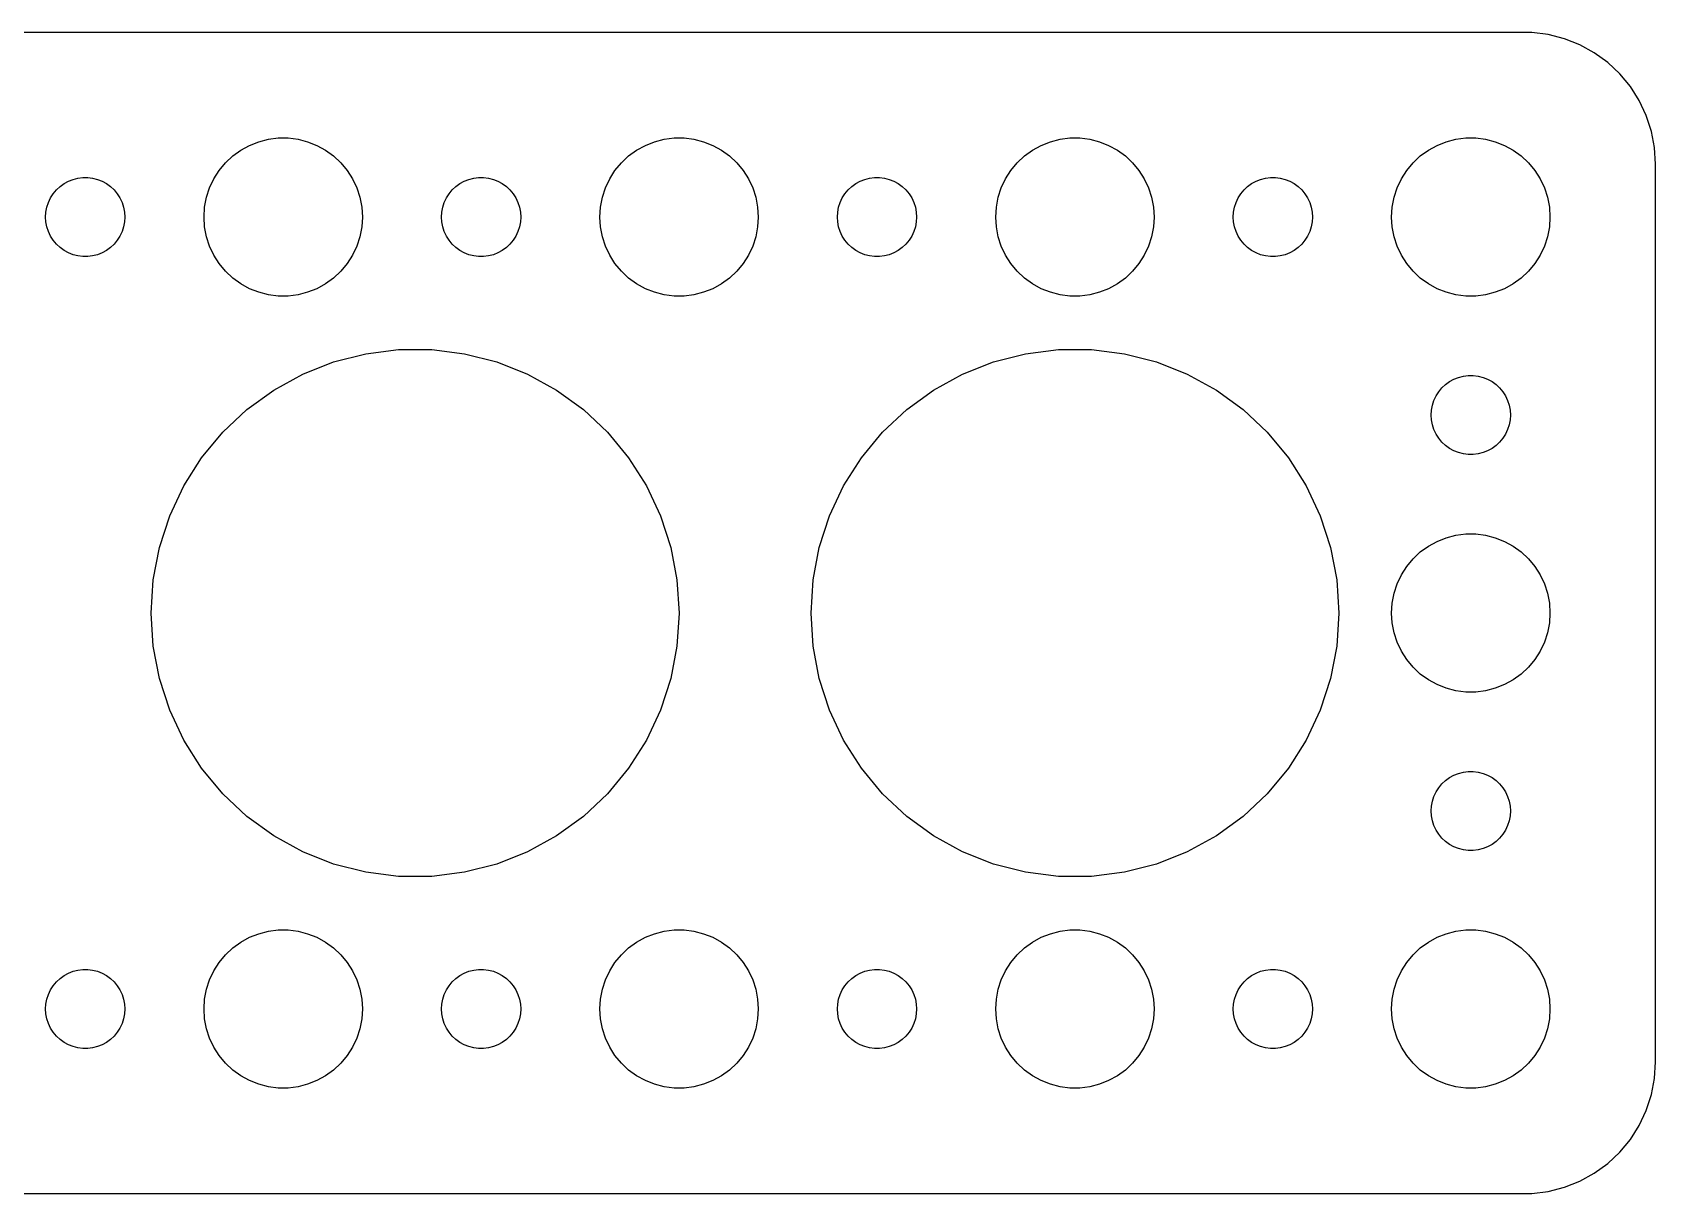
# Model space of a CAD drawing. Header units: metres. Extents: x -60 to 60, y 32 to 76.
# Drawn here: x -2 to 59.5, y 32 to 76 of the extents above; entities that cross this region are included whole.
import ezdxf

# ---------------------------------------------------------------- set-up
doc = ezdxf.new("R2010")
doc.units = ezdxf.units.M

msp = doc.modelspace()

# ---------------------------------------------------------------- linework, layer by layer
for p, q in [((54.8139, 75.9901), (-54.8139, 75.9901)), ((55.4369, 75.9114), (54.8139, 75.9901)), ((56.0451, 75.7553), (55.4369, 75.9114)), ((56.6289, 75.5241), (56.0451, 75.7553)), ((57.1791, 75.2216), (56.6289, 75.5241)), ((57.6871, 74.8526), (57.1791, 75.2216)), ((58.1448, 74.4227), (57.6871, 74.8526)), ((58.5451, 73.9389), (58.1448, 74.4227)), ((58.8815, 73.4088), (58.5451, 73.9389)), ((59.1489, 72.8406), (58.8815, 73.4088)), ((59.3429, 72.2434), (59.1489, 72.8406)), ((6.93785, 71.9469), (7.31161, 71.9941)), ((7.31161, 71.9941), (7.68837, 71.9941)), ((7.68837, 71.9941), (8.06213, 71.9469)), ((21.9379, 71.9469), (22.3116, 71.9941)), ((22.3116, 71.9941), (22.6884, 71.9941)), ((22.6884, 71.9941), (23.0621, 71.9469)), ((36.9379, 71.9469), (37.3116, 71.9941)), ((37.3116, 71.9941), (37.6884, 71.9941)), ((37.6884, 71.9941), (38.0621, 71.9469)), ((51.9379, 71.9469), (52.3116, 71.9941)), ((52.3116, 71.9941), (52.6884, 71.9941)), ((52.6884, 71.9941), (53.0621, 71.9469)), ((59.4606, 71.6267), (59.3429, 72.2434)), ((5.58772, 71.3115), (5.89252, 71.533)), ((5.89252, 71.533), (6.22266, 71.7145)), ((6.22266, 71.7145), (6.57294, 71.8532)), ((6.57294, 71.8532), (6.93785, 71.9469)), ((8.06213, 71.9469), (8.42705, 71.8532)), ((8.42705, 71.8532), (8.77733, 71.7145)), ((8.77733, 71.7145), (9.10747, 71.533)), ((9.10747, 71.533), (9.41226, 71.3115)), ((20.5877, 71.3115), (20.8925, 71.533)), ((20.8925, 71.533), (21.2227, 71.7145)), ((21.2227, 71.7145), (21.5729, 71.8532)), ((21.5729, 71.8532), (21.9379, 71.9469)), ((23.0621, 71.9469), (23.427, 71.8532)), ((23.427, 71.8532), (23.7773, 71.7145)), ((23.7773, 71.7145), (24.1075, 71.533)), ((24.1075, 71.533), (24.4123, 71.3115)), ((35.5877, 71.3115), (35.8925, 71.533)), ((35.8925, 71.533), (36.2227, 71.7145)), ((36.2227, 71.7145), (36.5729, 71.8532)), ((36.5729, 71.8532), (36.9379, 71.9469)), ((38.0621, 71.9469), (38.427, 71.8532)), ((38.427, 71.8532), (38.7773, 71.7145)), ((38.7773, 71.7145), (39.1075, 71.533)), ((39.1075, 71.533), (39.4123, 71.3115)), ((50.5877, 71.3115), (50.8925, 71.533)), ((50.8925, 71.533), (51.2227, 71.7145)), ((51.2227, 71.7145), (51.5729, 71.8532)), ((51.5729, 71.8532), (51.9379, 71.9469)), ((53.0621, 71.9469), (53.427, 71.8532)), ((53.427, 71.8532), (53.7773, 71.7145)), ((53.7773, 71.7145), (54.1075, 71.533)), ((54.1075, 71.533), (54.4123, 71.3115)), ((59.5, 71), (59.4606, 71.6267)), ((4.87108, 70.4453), (5.07294, 70.7634)), ((5.07294, 70.7634), (5.31308, 71.0536)), ((5.31308, 71.0536), (5.58772, 71.3115)), ((9.41226, 71.3115), (9.6869, 71.0536)), ((9.6869, 71.0536), (9.92705, 70.7634)), ((9.92705, 70.7634), (10.1289, 70.4453)), ((19.8711, 70.4453), (20.0729, 70.7634)), ((20.0729, 70.7634), (20.3131, 71.0536)), ((20.3131, 71.0536), (20.5877, 71.3115)), ((24.4123, 71.3115), (24.6869, 71.0536)), ((24.6869, 71.0536), (24.927, 70.7634)), ((24.927, 70.7634), (25.1289, 70.4453)), ((34.8711, 70.4453), (35.0729, 70.7634)), ((35.0729, 70.7634), (35.3131, 71.0536)), ((35.3131, 71.0536), (35.5877, 71.3115)), ((39.4123, 71.3115), (39.6869, 71.0536)), ((39.6869, 71.0536), (39.927, 70.7634)), ((39.927, 70.7634), (40.1289, 70.4453)), ((49.8711, 70.4453), (50.0729, 70.7634)), ((50.0729, 70.7634), (50.3131, 71.0536)), ((50.3131, 71.0536), (50.5877, 71.3115)), ((54.4123, 71.3115), (54.6869, 71.0536)), ((54.6869, 71.0536), (54.927, 70.7634)), ((54.927, 70.7634), (55.1289, 70.4453)), ((59.5, 37), (59.5, 71)), ((-1.09344, 70.0268), (-0.95613, 70.1558)), ((-0.95613, 70.1558), (-0.80373, 70.2665)), ((-0.80373, 70.2665), (-0.63866, 70.3572)), ((-0.63866, 70.3572), (-0.46352, 70.4266)), ((-0.46352, 70.4266), (-0.28107, 70.4734)), ((-0.28107, 70.4734), (-0.09418, 70.497)), ((-0.09418, 70.497), (0.09418, 70.497)), ((0.09418, 70.497), (0.28107, 70.4734)), ((0.28107, 70.4734), (0.46352, 70.4266)), ((0.46352, 70.4266), (0.63866, 70.3572)), ((0.63866, 70.3572), (0.80373, 70.2665)), ((0.80373, 70.2665), (0.95613, 70.1558)), ((0.95613, 70.1558), (1.09344, 70.0268)), ((4.71066, 70.1044), (4.87108, 70.4453)), ((10.1289, 70.4453), (10.2893, 70.1044)), ((13.9065, 70.0268), (14.0439, 70.1558)), ((14.0439, 70.1558), (14.1963, 70.2665)), ((14.1963, 70.2665), (14.3613, 70.3572)), ((14.3613, 70.3572), (14.5365, 70.4266)), ((14.5365, 70.4266), (14.7189, 70.4734)), ((14.7189, 70.4734), (14.9058, 70.497)), ((14.9058, 70.497), (15.0942, 70.497)), ((15.0942, 70.497), (15.2811, 70.4734)), ((15.2811, 70.4734), (15.4635, 70.4266)), ((15.4635, 70.4266), (15.6387, 70.3572)), ((15.6387, 70.3572), (15.8037, 70.2665)), ((15.8037, 70.2665), (15.9561, 70.1558)), ((15.9561, 70.1558), (16.0934, 70.0268)), ((19.7107, 70.1044), (19.8711, 70.4453)), ((25.1289, 70.4453), (25.2893, 70.1044)), ((28.9065, 70.0268), (29.0439, 70.1558)), ((29.0439, 70.1558), (29.1963, 70.2665)), ((29.1963, 70.2665), (29.3613, 70.3572)), ((29.3613, 70.3572), (29.5365, 70.4266)), ((29.5365, 70.4266), (29.7189, 70.4734)), ((29.7189, 70.4734), (29.9058, 70.497)), ((29.9058, 70.497), (30.0942, 70.497)), ((30.0942, 70.497), (30.2811, 70.4734)), ((30.2811, 70.4734), (30.4635, 70.4266)), ((30.4635, 70.4266), (30.6387, 70.3572)), ((30.6387, 70.3572), (30.8037, 70.2665)), ((30.8037, 70.2665), (30.9561, 70.1558)), ((30.9561, 70.1558), (31.0934, 70.0268)), ((34.7107, 70.1044), (34.8711, 70.4453)), ((40.1289, 70.4453), (40.2893, 70.1044)), ((43.9065, 70.0268), (44.0439, 70.1558)), ((44.0439, 70.1558), (44.1963, 70.2665)), ((44.1963, 70.2665), (44.3613, 70.3572)), ((44.3613, 70.3572), (44.5365, 70.4266)), ((44.5365, 70.4266), (44.7189, 70.4734)), ((44.7189, 70.4734), (44.9058, 70.497)), ((44.9058, 70.497), (45.0942, 70.497)), ((45.0942, 70.497), (45.2811, 70.4734)), ((45.2811, 70.4734), (45.4635, 70.4266)), ((45.4635, 70.4266), (45.6387, 70.3572)), ((45.6387, 70.3572), (45.8037, 70.2665)), ((45.8037, 70.2665), (45.9561, 70.1558)), ((45.9561, 70.1558), (46.0934, 70.0268)), ((49.7107, 70.1044), (49.8711, 70.4453)), ((55.1289, 70.4453), (55.2893, 70.1044)), ((-1.45287, 69.373), (-1.39465, 69.5522)), ((-1.39465, 69.5522), (-1.31445, 69.7226)), ((-1.31445, 69.7226), (-1.21352, 69.8817)), ((-1.21352, 69.8817), (-1.09344, 70.0268)), ((1.09344, 70.0268), (1.21352, 69.8817)), ((1.21352, 69.8817), (1.31445, 69.7226)), ((1.31445, 69.7226), (1.39465, 69.5522)), ((1.39465, 69.5522), (1.45287, 69.373)), ((4.52365, 69.376), (4.59424, 69.7461)), ((4.59424, 69.7461), (4.71066, 70.1044)), ((10.2893, 70.1044), (10.4057, 69.7461)), ((10.4057, 69.7461), (10.4763, 69.376)), ((13.5471, 69.373), (13.6053, 69.5522)), ((13.6053, 69.5522), (13.6855, 69.7226)), ((13.6855, 69.7226), (13.7865, 69.8817)), ((13.7865, 69.8817), (13.9065, 70.0268)), ((16.0934, 70.0268), (16.2135, 69.8817)), ((16.2135, 69.8817), (16.3145, 69.7226)), ((16.3145, 69.7226), (16.3947, 69.5522)), ((16.3947, 69.5522), (16.4529, 69.373)), ((19.5237, 69.376), (19.5942, 69.7461)), ((19.5942, 69.7461), (19.7107, 70.1044)), ((25.2893, 70.1044), (25.4057, 69.7461)), ((25.4057, 69.7461), (25.4763, 69.376)), ((28.5471, 69.373), (28.6053, 69.5522)), ((28.6053, 69.5522), (28.6855, 69.7226)), ((28.6855, 69.7226), (28.7865, 69.8817)), ((28.7865, 69.8817), (28.9065, 70.0268)), ((31.0934, 70.0268), (31.2135, 69.8817)), ((31.2135, 69.8817), (31.3145, 69.7226)), ((31.3145, 69.7226), (31.3947, 69.5522)), ((31.3947, 69.5522), (31.4529, 69.373)), ((34.5237, 69.376), (34.5942, 69.7461)), ((34.5942, 69.7461), (34.7107, 70.1044)), ((40.2893, 70.1044), (40.4057, 69.7461)), ((40.4057, 69.7461), (40.4763, 69.376)), ((43.5471, 69.373), (43.6053, 69.5522)), ((43.6053, 69.5522), (43.6855, 69.7226)), ((43.6855, 69.7226), (43.7865, 69.8817)), ((43.7865, 69.8817), (43.9065, 70.0268)), ((46.0934, 70.0268), (46.2135, 69.8817)), ((46.2135, 69.8817), (46.3145, 69.7226)), ((46.3145, 69.7226), (46.3947, 69.5522)), ((46.3947, 69.5522), (46.4529, 69.373)), ((49.5237, 69.376), (49.5942, 69.7461)), ((49.5942, 69.7461), (49.7107, 70.1044)), ((55.2893, 70.1044), (55.4057, 69.7461)), ((55.4057, 69.7461), (55.4763, 69.376)), ((-1.5, 69), (-1.48816, 69.188)), ((-1.48816, 68.812), (-1.5, 69)), ((-1.48816, 69.188), (-1.45287, 69.373)), ((1.45287, 69.373), (1.48816, 69.188)), ((1.48816, 69.188), (1.5, 69)), ((1.5, 69), (1.48816, 68.812)), ((4.5, 69), (4.52365, 69.376)), ((4.52365, 68.624), (4.5, 69)), ((10.4763, 69.376), (10.5, 69)), ((10.5, 69), (10.4763, 68.624)), ((13.5, 69), (13.5118, 69.188)), ((13.5118, 68.812), (13.5, 69)), ((13.5118, 69.188), (13.5471, 69.373)), ((16.4529, 69.373), (16.4882, 69.188)), ((16.4882, 69.188), (16.5, 69)), ((16.5, 69), (16.4882, 68.812)), ((19.5, 69), (19.5237, 69.376)), ((19.5237, 68.624), (19.5, 69)), ((25.4763, 69.376), (25.5, 69)), ((25.5, 69), (25.4763, 68.624)), ((28.5, 69), (28.5118, 69.188)), ((28.5118, 68.812), (28.5, 69)), ((28.5118, 69.188), (28.5471, 69.373)), ((31.4529, 69.373), (31.4882, 69.188)), ((31.4882, 69.188), (31.5, 69)), ((31.5, 69), (31.4882, 68.812)), ((34.5, 69), (34.5237, 69.376)), ((34.5237, 68.624), (34.5, 69)), ((40.4763, 69.376), (40.5, 69)), ((40.5, 69), (40.4763, 68.624)), ((43.5, 69), (43.5118, 69.188)), ((43.5118, 68.812), (43.5, 69)), ((43.5118, 69.188), (43.5471, 69.373)), ((46.4529, 69.373), (46.4882, 69.188)), ((46.4882, 69.188), (46.5, 69)), ((46.5, 69), (46.4882, 68.812)), ((49.5, 69), (49.5237, 69.376)), ((49.5237, 68.624), (49.5, 69)), ((55.4763, 69.376), (55.5, 69)), ((55.5, 69), (55.4763, 68.624)), ((-1.45287, 68.627), (-1.48816, 68.812)), ((-1.39465, 68.4478), (-1.45287, 68.627)), ((-1.31445, 68.2774), (-1.39465, 68.4478)), ((-1.21352, 68.1183), (-1.31445, 68.2774)), ((1.31445, 68.2774), (1.21352, 68.1183)), ((1.39465, 68.4478), (1.31445, 68.2774)), ((1.45287, 68.627), (1.39465, 68.4478)), ((1.48816, 68.812), (1.45287, 68.627)), ((4.59424, 68.2539), (4.52365, 68.624)), ((10.4763, 68.624), (10.4057, 68.2539)), ((13.5471, 68.627), (13.5118, 68.812)), ((13.6053, 68.4478), (13.5471, 68.627)), ((13.6855, 68.2774), (13.6053, 68.4478)), ((13.7865, 68.1183), (13.6855, 68.2774)), ((16.3145, 68.2774), (16.2135, 68.1183)), ((16.3947, 68.4478), (16.3145, 68.2774)), ((16.4529, 68.627), (16.3947, 68.4478)), ((16.4882, 68.812), (16.4529, 68.627)), ((19.5942, 68.2539), (19.5237, 68.624)), ((25.4763, 68.624), (25.4057, 68.2539)), ((28.5471, 68.627), (28.5118, 68.812)), ((28.6053, 68.4478), (28.5471, 68.627)), ((28.6855, 68.2774), (28.6053, 68.4478)), ((28.7865, 68.1183), (28.6855, 68.2774)), ((31.3145, 68.2774), (31.2135, 68.1183)), ((31.3947, 68.4478), (31.3145, 68.2774)), ((31.4529, 68.627), (31.3947, 68.4478)), ((31.4882, 68.812), (31.4529, 68.627)), ((34.5942, 68.2539), (34.5237, 68.624)), ((40.4763, 68.624), (40.4057, 68.2539)), ((43.5471, 68.627), (43.5118, 68.812)), ((43.6053, 68.4478), (43.5471, 68.627)), ((43.6855, 68.2774), (43.6053, 68.4478)), ((43.7865, 68.1183), (43.6855, 68.2774)), ((46.3145, 68.2774), (46.2135, 68.1183)), ((46.3947, 68.4478), (46.3145, 68.2774)), ((46.4529, 68.627), (46.3947, 68.4478)), ((46.4882, 68.812), (46.4529, 68.627)), ((49.5942, 68.2539), (49.5237, 68.624)), ((55.4763, 68.624), (55.4057, 68.2539)), ((-1.09344, 67.9732), (-1.21352, 68.1183)), ((-0.95613, 67.8442), (-1.09344, 67.9732)), ((-0.80373, 67.7335), (-0.95613, 67.8442)), ((-0.63866, 67.6427), (-0.80373, 67.7335)), ((0.80373, 67.7335), (0.63866, 67.6427)), ((0.95613, 67.8442), (0.80373, 67.7335)), ((1.09344, 67.9732), (0.95613, 67.8442)), ((1.21352, 68.1183), (1.09344, 67.9732)), ((4.71066, 67.8956), (4.59424, 68.2539)), ((4.87108, 67.5547), (4.71066, 67.8956)), ((10.2893, 67.8956), (10.1289, 67.5547)), ((10.4057, 68.2539), (10.2893, 67.8956)), ((13.9065, 67.9732), (13.7865, 68.1183)), ((14.0439, 67.8442), (13.9065, 67.9732)), ((14.1963, 67.7335), (14.0439, 67.8442)), ((14.3613, 67.6427), (14.1963, 67.7335)), ((15.8037, 67.7335), (15.6387, 67.6427)), ((15.9561, 67.8442), (15.8037, 67.7335)), ((16.0934, 67.9732), (15.9561, 67.8442)), ((16.2135, 68.1183), (16.0934, 67.9732)), ((19.7107, 67.8956), (19.5942, 68.2539)), ((19.8711, 67.5547), (19.7107, 67.8956)), ((25.2893, 67.8956), (25.1289, 67.5547)), ((25.4057, 68.2539), (25.2893, 67.8956)), ((28.9065, 67.9732), (28.7865, 68.1183)), ((29.0439, 67.8442), (28.9065, 67.9732)), ((29.1963, 67.7335), (29.0439, 67.8442)), ((29.3613, 67.6427), (29.1963, 67.7335)), ((30.8037, 67.7335), (30.6387, 67.6427)), ((30.9561, 67.8442), (30.8037, 67.7335)), ((31.0934, 67.9732), (30.9561, 67.8442)), ((31.2135, 68.1183), (31.0934, 67.9732)), ((34.7107, 67.8956), (34.5942, 68.2539)), ((34.8711, 67.5547), (34.7107, 67.8956)), ((40.2893, 67.8956), (40.1289, 67.5547)), ((40.4057, 68.2539), (40.2893, 67.8956)), ((43.9065, 67.9732), (43.7865, 68.1183)), ((44.0439, 67.8442), (43.9065, 67.9732)), ((44.1963, 67.7335), (44.0439, 67.8442)), ((44.3613, 67.6427), (44.1963, 67.7335)), ((45.8037, 67.7335), (45.6387, 67.6427)), ((45.9561, 67.8442), (45.8037, 67.7335)), ((46.0934, 67.9732), (45.9561, 67.8442)), ((46.2135, 68.1183), (46.0934, 67.9732)), ((49.7107, 67.8956), (49.5942, 68.2539)), ((49.8711, 67.5547), (49.7107, 67.8956)), ((55.2893, 67.8956), (55.1289, 67.5547)), ((55.4057, 68.2539), (55.2893, 67.8956)), ((-0.46352, 67.5734), (-0.63866, 67.6427)), ((-0.28107, 67.5266), (-0.46352, 67.5734)), ((-0.09418, 67.5029), (-0.28107, 67.5266)), ((0.09418, 67.5029), (-0.09418, 67.5029)), ((0.28107, 67.5266), (0.09418, 67.5029)), ((0.46352, 67.5734), (0.28107, 67.5266)), ((0.63866, 67.6427), (0.46352, 67.5734)), ((5.07294, 67.2366), (4.87108, 67.5547)), ((5.31308, 66.9464), (5.07294, 67.2366)), ((9.92705, 67.2366), (9.6869, 66.9464)), ((10.1289, 67.5547), (9.92705, 67.2366)), ((14.5365, 67.5734), (14.3613, 67.6427)), ((14.7189, 67.5266), (14.5365, 67.5734)), ((14.9058, 67.5029), (14.7189, 67.5266)), ((15.0942, 67.5029), (14.9058, 67.5029)), ((15.2811, 67.5266), (15.0942, 67.5029)), ((15.4635, 67.5734), (15.2811, 67.5266)), ((15.6387, 67.6427), (15.4635, 67.5734)), ((20.0729, 67.2366), (19.8711, 67.5547)), ((20.3131, 66.9464), (20.0729, 67.2366)), ((24.927, 67.2366), (24.6869, 66.9464)), ((25.1289, 67.5547), (24.927, 67.2366)), ((29.5365, 67.5734), (29.3613, 67.6427)), ((29.7189, 67.5266), (29.5365, 67.5734)), ((29.9058, 67.5029), (29.7189, 67.5266)), ((30.0942, 67.5029), (29.9058, 67.5029)), ((30.2811, 67.5266), (30.0942, 67.5029)), ((30.4635, 67.5734), (30.2811, 67.5266)), ((30.6387, 67.6427), (30.4635, 67.5734)), ((35.0729, 67.2366), (34.8711, 67.5547)), ((35.3131, 66.9464), (35.0729, 67.2366)), ((39.927, 67.2366), (39.6869, 66.9464)), ((40.1289, 67.5547), (39.927, 67.2366)), ((44.5365, 67.5734), (44.3613, 67.6427)), ((44.7189, 67.5266), (44.5365, 67.5734)), ((44.9058, 67.5029), (44.7189, 67.5266)), ((45.0942, 67.5029), (44.9058, 67.5029)), ((45.2811, 67.5266), (45.0942, 67.5029)), ((45.4635, 67.5734), (45.2811, 67.5266)), ((45.6387, 67.6427), (45.4635, 67.5734)), ((50.0729, 67.2366), (49.8711, 67.5547)), ((50.3131, 66.9464), (50.0729, 67.2366)), ((54.927, 67.2366), (54.6869, 66.9464)), ((55.1289, 67.5547), (54.927, 67.2366)), ((5.58772, 66.6884), (5.31308, 66.9464)), ((5.89252, 66.467), (5.58772, 66.6884)), ((6.22266, 66.2855), (5.89252, 66.467)), ((9.10747, 66.467), (8.77733, 66.2855)), ((9.41226, 66.6884), (9.10747, 66.467)), ((9.6869, 66.9464), (9.41226, 66.6884)), ((20.5877, 66.6884), (20.3131, 66.9464)), ((20.8925, 66.467), (20.5877, 66.6884)), ((21.2227, 66.2855), (20.8925, 66.467)), ((24.1075, 66.467), (23.7773, 66.2855)), ((24.4123, 66.6884), (24.1075, 66.467)), ((24.6869, 66.9464), (24.4123, 66.6884)), ((35.5877, 66.6884), (35.3131, 66.9464)), ((35.8925, 66.467), (35.5877, 66.6884)), ((36.2227, 66.2855), (35.8925, 66.467)), ((39.1075, 66.467), (38.7773, 66.2855)), ((39.4123, 66.6884), (39.1075, 66.467)), ((39.6869, 66.9464), (39.4123, 66.6884)), ((50.5877, 66.6884), (50.3131, 66.9464)), ((50.8925, 66.467), (50.5877, 66.6884)), ((51.2227, 66.2855), (50.8925, 66.467)), ((54.1075, 66.467), (53.7773, 66.2855)), ((54.4123, 66.6884), (54.1075, 66.467)), ((54.6869, 66.9464), (54.4123, 66.6884)), ((6.57294, 66.1468), (6.22266, 66.2855)), ((6.93785, 66.0531), (6.57294, 66.1468)), ((7.31161, 66.0059), (6.93785, 66.0531)), ((7.68837, 66.0059), (7.31161, 66.0059)), ((8.06213, 66.0531), (7.68837, 66.0059)), ((8.42705, 66.1468), (8.06213, 66.0531)), ((8.77733, 66.2855), (8.42705, 66.1468)), ((21.5729, 66.1468), (21.2227, 66.2855)), ((21.9379, 66.0531), (21.5729, 66.1468)), ((22.3116, 66.0059), (21.9379, 66.0531)), ((22.6884, 66.0059), (22.3116, 66.0059)), ((23.0621, 66.0531), (22.6884, 66.0059)), ((23.427, 66.1468), (23.0621, 66.0531)), ((23.7773, 66.2855), (23.427, 66.1468)), ((36.5729, 66.1468), (36.2227, 66.2855)), ((36.9379, 66.0531), (36.5729, 66.1468)), ((37.3116, 66.0059), (36.9379, 66.0531)), ((37.6884, 66.0059), (37.3116, 66.0059)), ((38.0621, 66.0531), (37.6884, 66.0059)), ((38.427, 66.1468), (38.0621, 66.0531)), ((38.7773, 66.2855), (38.427, 66.1468)), ((51.5729, 66.1468), (51.2227, 66.2855)), ((51.9379, 66.0531), (51.5729, 66.1468)), ((52.3116, 66.0059), (51.9379, 66.0531)), ((52.6884, 66.0059), (52.3116, 66.0059)), ((53.0621, 66.0531), (52.6884, 66.0059)), ((53.427, 66.1468), (53.0621, 66.0531)), ((53.7773, 66.2855), (53.427, 66.1468)), ((10.6262, 63.8229), (11.8721, 63.9803)), ((11.8721, 63.9803), (13.1279, 63.9803)), ((13.1279, 63.9803), (14.3738, 63.8229)), ((35.6262, 63.8229), (36.8721, 63.9803)), ((36.8721, 63.9803), (38.1279, 63.9803)), ((38.1279, 63.9803), (39.3738, 63.8229)), ((8.2422, 63.0483), (9.40982, 63.5106)), ((9.40982, 63.5106), (10.6262, 63.8229)), ((14.3738, 63.8229), (15.5902, 63.5106)), ((15.5902, 63.5106), (16.7578, 63.0483)), ((33.2422, 63.0483), (34.4098, 63.5106)), ((34.4098, 63.5106), (35.6262, 63.8229)), ((39.3738, 63.8229), (40.5902, 63.5106)), ((40.5902, 63.5106), (41.7578, 63.0483)), ((7.14172, 62.4433), (8.2422, 63.0483)), ((16.7578, 63.0483), (17.8583, 62.4433)), ((32.1417, 62.4433), (33.2422, 63.0483)), ((41.7578, 63.0483), (42.8583, 62.4433)), ((51.5439, 62.6558), (51.6963, 62.7665)), ((51.6963, 62.7665), (51.8613, 62.8572)), ((51.8613, 62.8572), (52.0365, 62.9266)), ((52.0365, 62.9266), (52.2189, 62.9734)), ((52.2189, 62.9734), (52.4058, 62.997)), ((52.4058, 62.997), (52.5942, 62.997)), ((52.5942, 62.997), (52.7811, 62.9734)), ((52.7811, 62.9734), (52.9635, 62.9266)), ((52.9635, 62.9266), (53.1387, 62.8572)), ((53.1387, 62.8572), (53.3037, 62.7665)), ((53.3037, 62.7665), (53.4561, 62.6558)), ((6.12575, 61.7051), (7.14172, 62.4433)), ((17.8583, 62.4433), (18.8742, 61.7051)), ((31.1257, 61.7051), (32.1417, 62.4433)), ((42.8583, 62.4433), (43.8742, 61.7051)), ((51.1053, 62.0522), (51.1855, 62.2226)), ((51.1855, 62.2226), (51.2865, 62.3817)), ((51.2865, 62.3817), (51.4065, 62.5268)), ((51.4065, 62.5268), (51.5439, 62.6558)), ((53.4561, 62.6558), (53.5934, 62.5268)), ((53.5934, 62.5268), (53.7135, 62.3817)), ((53.7135, 62.3817), (53.8145, 62.2226)), ((53.8145, 62.2226), (53.8947, 62.0522)), ((5.21031, 60.8455), (6.12575, 61.7051)), ((18.8742, 61.7051), (19.7897, 60.8455)), ((30.2103, 60.8455), (31.1257, 61.7051)), ((43.8742, 61.7051), (44.7897, 60.8455)), ((51, 61.5), (51.0118, 61.688)), ((51.0118, 61.312), (51, 61.5)), ((51.0118, 61.688), (51.0471, 61.873)), ((51.0471, 61.873), (51.1053, 62.0522)), ((53.8947, 62.0522), (53.9529, 61.873)), ((53.9529, 61.873), (53.9882, 61.688)), ((53.9882, 61.688), (54, 61.5)), ((54, 61.5), (53.9882, 61.312)), ((51.0471, 61.127), (51.0118, 61.312)), ((51.1053, 60.9478), (51.0471, 61.127)), ((51.1855, 60.7774), (51.1053, 60.9478)), ((53.8947, 60.9478), (53.8145, 60.7774)), ((53.9529, 61.127), (53.8947, 60.9478)), ((53.9882, 61.312), (53.9529, 61.127)), ((4.40982, 59.8778), (5.21031, 60.8455)), ((19.7897, 60.8455), (20.5902, 59.8778)), ((29.4098, 59.8778), (30.2103, 60.8455)), ((44.7897, 60.8455), (45.5902, 59.8778)), ((51.2865, 60.6183), (51.1855, 60.7774)), ((51.4065, 60.4732), (51.2865, 60.6183)), ((51.5439, 60.3442), (51.4065, 60.4732)), ((51.6963, 60.2335), (51.5439, 60.3442)), ((53.4561, 60.3442), (53.3037, 60.2335)), ((53.5934, 60.4732), (53.4561, 60.3442)), ((53.7135, 60.6183), (53.5934, 60.4732)), ((53.8145, 60.7774), (53.7135, 60.6183)), ((3.73692, 58.8175), (4.40982, 59.8778)), ((20.5902, 59.8778), (21.2631, 58.8175)), ((28.7369, 58.8175), (29.4098, 59.8778)), ((45.5902, 59.8778), (46.2631, 58.8175)), ((51.8613, 60.1427), (51.6963, 60.2335)), ((52.0365, 60.0734), (51.8613, 60.1427)), ((52.2189, 60.0266), (52.0365, 60.0734)), ((52.4058, 60.0029), (52.2189, 60.0266)), ((52.5942, 60.0029), (52.4058, 60.0029)), ((52.7811, 60.0266), (52.5942, 60.0029)), ((52.9635, 60.0734), (52.7811, 60.0266)), ((53.1387, 60.1427), (52.9635, 60.0734)), ((53.3037, 60.2335), (53.1387, 60.1427)), ((3.20222, 57.6812), (3.73692, 58.8175)), ((21.2631, 58.8175), (21.7978, 57.6812)), ((28.2022, 57.6812), (28.7369, 58.8175)), ((46.2631, 58.8175), (46.7978, 57.6812)), ((2.81416, 56.4869), (3.20222, 57.6812)), ((21.7978, 57.6812), (22.1858, 56.4869)), ((27.8142, 56.4869), (28.2022, 57.6812)), ((46.7978, 57.6812), (47.1858, 56.4869)), ((50.8925, 56.533), (51.2227, 56.7145)), ((51.2227, 56.7145), (51.5729, 56.8532)), ((51.5729, 56.8532), (51.9379, 56.9469)), ((51.9379, 56.9469), (52.3116, 56.9941)), ((52.3116, 56.9941), (52.6884, 56.9941)), ((52.6884, 56.9941), (53.0621, 56.9469)), ((53.0621, 56.9469), (53.427, 56.8532)), ((53.427, 56.8532), (53.7773, 56.7145)), ((53.7773, 56.7145), (54.1075, 56.533)), ((2.57884, 55.2533), (2.81416, 56.4869)), ((22.1858, 56.4869), (22.4211, 55.2533)), ((27.5788, 55.2533), (27.8142, 56.4869)), ((47.1858, 56.4869), (47.4211, 55.2533)), ((50.0729, 55.7634), (50.3131, 56.0536)), ((50.3131, 56.0536), (50.5877, 56.3115)), ((50.5877, 56.3115), (50.8925, 56.533)), ((54.1075, 56.533), (54.4123, 56.3115)), ((54.4123, 56.3115), (54.6869, 56.0536)), ((54.6869, 56.0536), (54.927, 55.7634)), ((49.7107, 55.1044), (49.8711, 55.4453)), ((49.8711, 55.4453), (50.0729, 55.7634)), ((54.927, 55.7634), (55.1289, 55.4453)), ((55.1289, 55.4453), (55.2893, 55.1044)), ((2.5, 54), (2.57884, 55.2533)), ((22.4211, 55.2533), (22.5, 54)), ((27.5, 54), (27.5788, 55.2533)), ((47.4211, 55.2533), (47.5, 54)), ((49.5237, 54.376), (49.5942, 54.7461)), ((49.5942, 54.7461), (49.7107, 55.1044)), ((55.2893, 55.1044), (55.4057, 54.7461)), ((55.4057, 54.7461), (55.4763, 54.376)), ((49.5, 54), (49.5237, 54.376)), ((55.4763, 54.376), (55.5, 54)), ((2.57884, 52.7467), (2.5, 54)), ((22.5, 54), (22.4211, 52.7467)), ((27.5788, 52.7467), (27.5, 54)), ((47.5, 54), (47.4211, 52.7467)), ((49.5237, 53.624), (49.5, 54)), ((49.5942, 53.2539), (49.5237, 53.624)), ((55.4763, 53.624), (55.4057, 53.2539)), ((55.5, 54), (55.4763, 53.624)), ((49.7107, 52.8956), (49.5942, 53.2539)), ((49.8711, 52.5547), (49.7107, 52.8956)), ((55.2893, 52.8956), (55.1289, 52.5547)), ((55.4057, 53.2539), (55.2893, 52.8956)), ((2.81416, 51.5131), (2.57884, 52.7467)), ((22.4211, 52.7467), (22.1858, 51.5131)), ((27.8142, 51.5131), (27.5788, 52.7467)), ((47.4211, 52.7467), (47.1858, 51.5131)), ((50.0729, 52.2366), (49.8711, 52.5547)), ((55.1289, 52.5547), (54.927, 52.2366)), ((50.3131, 51.9464), (50.0729, 52.2366)), ((50.5877, 51.6885), (50.3131, 51.9464)), ((50.8925, 51.467), (50.5877, 51.6885)), ((54.4123, 51.6885), (54.1075, 51.467)), ((54.6869, 51.9464), (54.4123, 51.6885)), ((54.927, 52.2366), (54.6869, 51.9464)), ((3.20222, 50.3188), (2.81416, 51.5131)), ((22.1858, 51.5131), (21.7978, 50.3188)), ((28.2022, 50.3188), (27.8142, 51.5131)), ((47.1858, 51.5131), (46.7978, 50.3188)), ((51.2227, 51.2855), (50.8925, 51.467)), ((51.5729, 51.1468), (51.2227, 51.2855)), ((51.9379, 51.0531), (51.5729, 51.1468)), ((52.3116, 51.0059), (51.9379, 51.0531)), ((53.0621, 51.0531), (52.6884, 51.0059)), ((53.427, 51.1468), (53.0621, 51.0531)), ((53.7773, 51.2855), (53.427, 51.1468)), ((54.1075, 51.467), (53.7773, 51.2855)), ((52.6884, 51.0059), (52.3116, 51.0059)), ((3.73692, 49.1825), (3.20222, 50.3188)), ((21.7978, 50.3188), (21.2631, 49.1825)), ((28.7369, 49.1825), (28.2022, 50.3188)), ((46.7978, 50.3188), (46.2631, 49.1825)), ((4.40982, 48.1222), (3.73692, 49.1825)), ((21.2631, 49.1825), (20.5902, 48.1222)), ((29.4098, 48.1222), (28.7369, 49.1825)), ((46.2631, 49.1825), (45.5902, 48.1222)), ((5.21031, 47.1545), (4.40982, 48.1222)), ((20.5902, 48.1222), (19.7897, 47.1545)), ((30.2103, 47.1545), (29.4098, 48.1222)), ((45.5902, 48.1222), (44.7897, 47.1545)), ((52.0365, 47.9266), (52.2189, 47.9734)), ((52.2189, 47.9734), (52.4058, 47.9971)), ((52.4058, 47.9971), (52.5942, 47.9971)), ((52.5942, 47.9971), (52.7811, 47.9734)), ((52.7811, 47.9734), (52.9635, 47.9266)), ((51.1855, 47.2226), (51.2865, 47.3817)), ((51.2865, 47.3817), (51.4065, 47.5268)), ((51.4065, 47.5268), (51.5439, 47.6558)), ((51.5439, 47.6558), (51.6963, 47.7665)), ((51.6963, 47.7665), (51.8613, 47.8573)), ((51.8613, 47.8573), (52.0365, 47.9266)), ((52.9635, 47.9266), (53.1387, 47.8573)), ((53.1387, 47.8573), (53.3037, 47.7665)), ((53.3037, 47.7665), (53.4561, 47.6558)), ((53.4561, 47.6558), (53.5934, 47.5268)), ((53.5934, 47.5268), (53.7135, 47.3817)), ((53.7135, 47.3817), (53.8145, 47.2226)), ((6.12575, 46.2949), (5.21031, 47.1545)), ((19.7897, 47.1545), (18.8742, 46.2949)), ((31.1257, 46.2949), (30.2103, 47.1545)), ((44.7897, 47.1545), (43.8742, 46.2949)), ((51.0118, 46.688), (51.0471, 46.873)), ((51.0471, 46.873), (51.1053, 47.0522)), ((51.1053, 47.0522), (51.1855, 47.2226)), ((53.8145, 47.2226), (53.8947, 47.0522)), ((53.8947, 47.0522), (53.9529, 46.873)), ((53.9529, 46.873), (53.9882, 46.688)), ((7.14172, 45.5567), (6.12575, 46.2949)), ((18.8742, 46.2949), (17.8583, 45.5567)), ((32.1417, 45.5567), (31.1257, 46.2949)), ((43.8742, 46.2949), (42.8583, 45.5567)), ((51, 46.5), (51.0118, 46.688)), ((51.0118, 46.312), (51, 46.5)), ((51.0471, 46.127), (51.0118, 46.312)), ((51.1053, 45.9478), (51.0471, 46.127)), ((53.9529, 46.127), (53.8947, 45.9478)), ((53.9882, 46.312), (53.9529, 46.127)), ((53.9882, 46.688), (54, 46.5)), ((54, 46.5), (53.9882, 46.312)), ((8.2422, 44.9517), (7.14172, 45.5567)), ((17.8583, 45.5567), (16.7578, 44.9517)), ((33.2422, 44.9517), (32.1417, 45.5567)), ((42.8583, 45.5567), (41.7578, 44.9517)), ((51.1855, 45.7774), (51.1053, 45.9478)), ((51.2865, 45.6183), (51.1855, 45.7774)), ((51.4065, 45.4732), (51.2865, 45.6183)), ((53.7135, 45.6183), (53.5934, 45.4732)), ((53.8145, 45.7774), (53.7135, 45.6183)), ((53.8947, 45.9478), (53.8145, 45.7774)), ((9.40982, 44.4894), (8.2422, 44.9517)), ((16.7578, 44.9517), (15.5902, 44.4894)), ((34.4098, 44.4894), (33.2422, 44.9517)), ((41.7578, 44.9517), (40.5902, 44.4894)), ((51.5439, 45.3442), (51.4065, 45.4732)), ((51.6963, 45.2335), (51.5439, 45.3442)), ((51.8613, 45.1428), (51.6963, 45.2335)), ((52.0365, 45.0734), (51.8613, 45.1428)), ((52.2189, 45.0266), (52.0365, 45.0734)), ((52.4058, 45.003), (52.2189, 45.0266)), ((52.5942, 45.003), (52.4058, 45.003)), ((52.7811, 45.0266), (52.5942, 45.003)), ((52.9635, 45.0734), (52.7811, 45.0266)), ((53.1387, 45.1428), (52.9635, 45.0734)), ((53.3037, 45.2335), (53.1387, 45.1428)), ((53.4561, 45.3442), (53.3037, 45.2335)), ((53.5934, 45.4732), (53.4561, 45.3442)), ((10.6262, 44.1771), (9.40982, 44.4894)), ((15.5902, 44.4894), (14.3738, 44.1771)), ((35.6262, 44.1771), (34.4098, 44.4894)), ((40.5902, 44.4894), (39.3738, 44.1771)), ((11.8721, 44.0197), (10.6262, 44.1771)), ((13.1279, 44.0197), (11.8721, 44.0197)), ((14.3738, 44.1771), (13.1279, 44.0197)), ((36.8721, 44.0197), (35.6262, 44.1771)), ((38.1279, 44.0197), (36.8721, 44.0197)), ((39.3738, 44.1771), (38.1279, 44.0197)), ((6.22266, 41.7145), (6.57294, 41.8532)), ((6.57294, 41.8532), (6.93785, 41.9469)), ((6.93785, 41.9469), (7.31161, 41.9941)), ((7.31161, 41.9941), (7.68837, 41.9941)), ((7.68837, 41.9941), (8.06213, 41.9469)), ((8.06213, 41.9469), (8.42705, 41.8532)), ((8.42705, 41.8532), (8.77733, 41.7145)), ((21.2227, 41.7145), (21.5729, 41.8532)), ((21.5729, 41.8532), (21.9379, 41.9469)), ((21.9379, 41.9469), (22.3116, 41.9941)), ((22.3116, 41.9941), (22.6884, 41.9941)), ((22.6884, 41.9941), (23.0621, 41.9469)), ((23.0621, 41.9469), (23.427, 41.8532)), ((23.427, 41.8532), (23.7773, 41.7145)), ((36.2227, 41.7145), (36.5729, 41.8532)), ((36.5729, 41.8532), (36.9379, 41.9469)), ((36.9379, 41.9469), (37.3116, 41.9941)), ((37.3116, 41.9941), (37.6884, 41.9941)), ((37.6884, 41.9941), (38.0621, 41.9469)), ((38.0621, 41.9469), (38.427, 41.8532)), ((38.427, 41.8532), (38.7773, 41.7145)), ((51.2227, 41.7145), (51.5729, 41.8532)), ((51.5729, 41.8532), (51.9379, 41.9469)), ((51.9379, 41.9469), (52.3116, 41.9941)), ((52.3116, 41.9941), (52.6884, 41.9941)), ((52.6884, 41.9941), (53.0621, 41.9469)), ((53.0621, 41.9469), (53.427, 41.8532)), ((53.427, 41.8532), (53.7773, 41.7145)), ((5.31308, 41.0536), (5.58772, 41.3116)), ((5.58772, 41.3116), (5.89252, 41.533)), ((5.89252, 41.533), (6.22266, 41.7145)), ((8.77733, 41.7145), (9.10747, 41.533)), ((9.10747, 41.533), (9.41226, 41.3116)), ((9.41226, 41.3116), (9.6869, 41.0536)), ((20.3131, 41.0536), (20.5877, 41.3116)), ((20.5877, 41.3116), (20.8925, 41.533)), ((20.8925, 41.533), (21.2227, 41.7145)), ((23.7773, 41.7145), (24.1075, 41.533)), ((24.1075, 41.533), (24.4123, 41.3116)), ((24.4123, 41.3116), (24.6869, 41.0536)), ((35.3131, 41.0536), (35.5877, 41.3116)), ((35.5877, 41.3116), (35.8925, 41.533)), ((35.8925, 41.533), (36.2227, 41.7145)), ((38.7773, 41.7145), (39.1075, 41.533)), ((39.1075, 41.533), (39.4123, 41.3116)), ((39.4123, 41.3116), (39.6869, 41.0536)), ((50.3131, 41.0536), (50.5877, 41.3116)), ((50.5877, 41.3116), (50.8925, 41.533)), ((50.8925, 41.533), (51.2227, 41.7145)), ((53.7773, 41.7145), (54.1075, 41.533)), ((54.1075, 41.533), (54.4123, 41.3116)), ((54.4123, 41.3116), (54.6869, 41.0536)), ((4.87108, 40.4453), (5.07294, 40.7634)), ((5.07294, 40.7634), (5.31308, 41.0536)), ((9.6869, 41.0536), (9.92705, 40.7634)), ((9.92705, 40.7634), (10.1289, 40.4453)), ((19.8711, 40.4453), (20.0729, 40.7634)), ((20.0729, 40.7634), (20.3131, 41.0536)), ((24.6869, 41.0536), (24.927, 40.7634)), ((24.927, 40.7634), (25.1289, 40.4453)), ((34.8711, 40.4453), (35.0729, 40.7634)), ((35.0729, 40.7634), (35.3131, 41.0536)), ((39.6869, 41.0536), (39.927, 40.7634)), ((39.927, 40.7634), (40.1289, 40.4453)), ((49.8711, 40.4453), (50.0729, 40.7634)), ((50.0729, 40.7634), (50.3131, 41.0536)), ((54.6869, 41.0536), (54.927, 40.7634)), ((54.927, 40.7634), (55.1289, 40.4453)), ((-1.21352, 39.8817), (-1.09344, 40.0268)), ((-1.09344, 40.0268), (-0.95613, 40.1558)), ((-0.95613, 40.1558), (-0.80373, 40.2665)), ((-0.80373, 40.2665), (-0.63866, 40.3573)), ((-0.63866, 40.3573), (-0.46352, 40.4266)), ((-0.46352, 40.4266), (-0.28107, 40.4734)), ((-0.28107, 40.4734), (-0.09418, 40.4971)), ((-0.09418, 40.4971), (0.09418, 40.4971)), ((0.09418, 40.4971), (0.28107, 40.4734)), ((0.28107, 40.4734), (0.46352, 40.4266)), ((0.46352, 40.4266), (0.63866, 40.3573)), ((0.63866, 40.3573), (0.80373, 40.2665)), ((0.80373, 40.2665), (0.95613, 40.1558)), ((0.95613, 40.1558), (1.09344, 40.0268)), ((1.09344, 40.0268), (1.21352, 39.8817)), ((4.59424, 39.7461), (4.71066, 40.1044)), ((4.71066, 40.1044), (4.87108, 40.4453)), ((10.1289, 40.4453), (10.2893, 40.1044)), ((10.2893, 40.1044), (10.4057, 39.7461)), ((13.7865, 39.8817), (13.9065, 40.0268)), ((13.9065, 40.0268), (14.0439, 40.1558)), ((14.0439, 40.1558), (14.1963, 40.2665)), ((14.1963, 40.2665), (14.3613, 40.3573)), ((14.3613, 40.3573), (14.5365, 40.4266)), ((14.5365, 40.4266), (14.7189, 40.4734)), ((14.7189, 40.4734), (14.9058, 40.4971)), ((14.9058, 40.4971), (15.0942, 40.4971)), ((15.0942, 40.4971), (15.2811, 40.4734)), ((15.2811, 40.4734), (15.4635, 40.4266)), ((15.4635, 40.4266), (15.6387, 40.3573)), ((15.6387, 40.3573), (15.8037, 40.2665)), ((15.8037, 40.2665), (15.9561, 40.1558)), ((15.9561, 40.1558), (16.0934, 40.0268)), ((16.0934, 40.0268), (16.2135, 39.8817)), ((19.5942, 39.7461), (19.7107, 40.1044)), ((19.7107, 40.1044), (19.8711, 40.4453)), ((25.1289, 40.4453), (25.2893, 40.1044)), ((25.2893, 40.1044), (25.4057, 39.7461)), ((28.7865, 39.8817), (28.9065, 40.0268)), ((28.9065, 40.0268), (29.0439, 40.1558)), ((29.0439, 40.1558), (29.1963, 40.2665)), ((29.1963, 40.2665), (29.3613, 40.3573)), ((29.3613, 40.3573), (29.5365, 40.4266)), ((29.5365, 40.4266), (29.7189, 40.4734)), ((29.7189, 40.4734), (29.9058, 40.4971)), ((29.9058, 40.4971), (30.0942, 40.4971)), ((30.0942, 40.4971), (30.2811, 40.4734)), ((30.2811, 40.4734), (30.4635, 40.4266)), ((30.4635, 40.4266), (30.6387, 40.3573)), ((30.6387, 40.3573), (30.8037, 40.2665)), ((30.8037, 40.2665), (30.9561, 40.1558)), ((30.9561, 40.1558), (31.0934, 40.0268)), ((31.0934, 40.0268), (31.2135, 39.8817)), ((34.5942, 39.7461), (34.7107, 40.1044)), ((34.7107, 40.1044), (34.8711, 40.4453)), ((40.1289, 40.4453), (40.2893, 40.1044)), ((40.2893, 40.1044), (40.4057, 39.7461)), ((43.7865, 39.8817), (43.9065, 40.0268)), ((43.9065, 40.0268), (44.0439, 40.1558)), ((44.0439, 40.1558), (44.1963, 40.2665)), ((44.1963, 40.2665), (44.3613, 40.3573)), ((44.3613, 40.3573), (44.5365, 40.4266)), ((44.5365, 40.4266), (44.7189, 40.4734)), ((44.7189, 40.4734), (44.9058, 40.4971)), ((44.9058, 40.4971), (45.0942, 40.4971)), ((45.0942, 40.4971), (45.2811, 40.4734)), ((45.2811, 40.4734), (45.4635, 40.4266)), ((45.4635, 40.4266), (45.6387, 40.3573)), ((45.6387, 40.3573), (45.8037, 40.2665)), ((45.8037, 40.2665), (45.9561, 40.1558)), ((45.9561, 40.1558), (46.0934, 40.0268)), ((46.0934, 40.0268), (46.2135, 39.8817)), ((49.5942, 39.7461), (49.7107, 40.1044)), ((49.7107, 40.1044), (49.8711, 40.4453)), ((55.1289, 40.4453), (55.2893, 40.1044)), ((55.2893, 40.1044), (55.4057, 39.7461)), ((-1.48816, 39.188), (-1.45287, 39.373)), ((-1.45287, 39.373), (-1.39465, 39.5522)), ((-1.39465, 39.5522), (-1.31445, 39.7226)), ((-1.31445, 39.7226), (-1.21352, 39.8817)), ((1.21352, 39.8817), (1.31445, 39.7226)), ((1.31445, 39.7226), (1.39465, 39.5522)), ((1.39465, 39.5522), (1.45287, 39.373)), ((1.45287, 39.373), (1.48816, 39.188)), ((4.5, 39), (4.52365, 39.376)), ((4.52365, 39.376), (4.59424, 39.7461)), ((10.4057, 39.7461), (10.4763, 39.376)), ((10.4763, 39.376), (10.5, 39)), ((13.5118, 39.188), (13.5471, 39.373)), ((13.5471, 39.373), (13.6053, 39.5522)), ((13.6053, 39.5522), (13.6855, 39.7226)), ((13.6855, 39.7226), (13.7865, 39.8817)), ((16.2135, 39.8817), (16.3145, 39.7226)), ((16.3145, 39.7226), (16.3947, 39.5522)), ((16.3947, 39.5522), (16.4529, 39.373)), ((16.4529, 39.373), (16.4882, 39.188)), ((19.5, 39), (19.5237, 39.376)), ((19.5237, 39.376), (19.5942, 39.7461)), ((25.4057, 39.7461), (25.4763, 39.376)), ((25.4763, 39.376), (25.5, 39)), ((28.5118, 39.188), (28.5471, 39.373)), ((28.5471, 39.373), (28.6053, 39.5522)), ((28.6053, 39.5522), (28.6855, 39.7226)), ((28.6855, 39.7226), (28.7865, 39.8817)), ((31.2135, 39.8817), (31.3145, 39.7226)), ((31.3145, 39.7226), (31.3947, 39.5522)), ((31.3947, 39.5522), (31.4529, 39.373)), ((31.4529, 39.373), (31.4882, 39.188)), ((34.5, 39), (34.5237, 39.376)), ((34.5237, 39.376), (34.5942, 39.7461)), ((40.4057, 39.7461), (40.4763, 39.376)), ((40.4763, 39.376), (40.5, 39)), ((43.5118, 39.188), (43.5471, 39.373)), ((43.5471, 39.373), (43.6053, 39.5522)), ((43.6053, 39.5522), (43.6855, 39.7226)), ((43.6855, 39.7226), (43.7865, 39.8817)), ((46.2135, 39.8817), (46.3145, 39.7226)), ((46.3145, 39.7226), (46.3947, 39.5522)), ((46.3947, 39.5522), (46.4529, 39.373)), ((46.4529, 39.373), (46.4882, 39.188)), ((49.5, 39), (49.5237, 39.376)), ((49.5237, 39.376), (49.5942, 39.7461)), ((55.4057, 39.7461), (55.4763, 39.376)), ((55.4763, 39.376), (55.5, 39)), ((-1.5, 39), (-1.48816, 39.188)), ((-1.48816, 38.812), (-1.5, 39)), ((-1.45287, 38.627), (-1.48816, 38.812)), ((1.48816, 38.812), (1.45287, 38.627)), ((1.48816, 39.188), (1.5, 39)), ((1.5, 39), (1.48816, 38.812)), ((4.52365, 38.624), (4.5, 39)), ((10.5, 39), (10.4763, 38.624)), ((13.5, 39), (13.5118, 39.188)), ((13.5118, 38.812), (13.5, 39)), ((13.5471, 38.627), (13.5118, 38.812)), ((16.4882, 38.812), (16.4529, 38.627)), ((16.4882, 39.188), (16.5, 39)), ((16.5, 39), (16.4882, 38.812)), ((19.5237, 38.624), (19.5, 39)), ((25.5, 39), (25.4763, 38.624)), ((28.5, 39), (28.5118, 39.188)), ((28.5118, 38.812), (28.5, 39)), ((28.5471, 38.627), (28.5118, 38.812)), ((31.4882, 38.812), (31.4529, 38.627)), ((31.4882, 39.188), (31.5, 39)), ((31.5, 39), (31.4882, 38.812)), ((34.5237, 38.624), (34.5, 39)), ((40.5, 39), (40.4763, 38.624)), ((43.5, 39), (43.5118, 39.188)), ((43.5118, 38.812), (43.5, 39)), ((43.5471, 38.627), (43.5118, 38.812)), ((46.4882, 38.812), (46.4529, 38.627)), ((46.4882, 39.188), (46.5, 39)), ((46.5, 39), (46.4882, 38.812)), ((49.5237, 38.624), (49.5, 39)), ((55.5, 39), (55.4763, 38.624)), ((-1.39465, 38.4478), (-1.45287, 38.627)), ((-1.31445, 38.2774), (-1.39465, 38.4478)), ((-1.21352, 38.1183), (-1.31445, 38.2774)), ((1.31445, 38.2774), (1.21352, 38.1183)), ((1.39465, 38.4478), (1.31445, 38.2774)), ((1.45287, 38.627), (1.39465, 38.4478)), ((4.59424, 38.2539), (4.52365, 38.624)), ((4.71066, 37.8956), (4.59424, 38.2539)), ((10.4057, 38.2539), (10.2893, 37.8956)), ((10.4763, 38.624), (10.4057, 38.2539)), ((13.6053, 38.4478), (13.5471, 38.627)), ((13.6855, 38.2774), (13.6053, 38.4478)), ((13.7865, 38.1183), (13.6855, 38.2774)), ((16.3145, 38.2774), (16.2135, 38.1183)), ((16.3947, 38.4478), (16.3145, 38.2774)), ((16.4529, 38.627), (16.3947, 38.4478)), ((19.5942, 38.2539), (19.5237, 38.624)), ((19.7107, 37.8956), (19.5942, 38.2539)), ((25.4057, 38.2539), (25.2893, 37.8956)), ((25.4763, 38.624), (25.4057, 38.2539)), ((28.6053, 38.4478), (28.5471, 38.627)), ((28.6855, 38.2774), (28.6053, 38.4478)), ((28.7865, 38.1183), (28.6855, 38.2774)), ((31.3145, 38.2774), (31.2135, 38.1183)), ((31.3947, 38.4478), (31.3145, 38.2774)), ((31.4529, 38.627), (31.3947, 38.4478)), ((34.5942, 38.2539), (34.5237, 38.624)), ((34.7107, 37.8956), (34.5942, 38.2539)), ((40.4057, 38.2539), (40.2893, 37.8956)), ((40.4763, 38.624), (40.4057, 38.2539)), ((43.6053, 38.4478), (43.5471, 38.627)), ((43.6855, 38.2774), (43.6053, 38.4478)), ((43.7865, 38.1183), (43.6855, 38.2774)), ((46.3145, 38.2774), (46.2135, 38.1183)), ((46.3947, 38.4478), (46.3145, 38.2774)), ((46.4529, 38.627), (46.3947, 38.4478)), ((49.5942, 38.2539), (49.5237, 38.624)), ((49.7107, 37.8956), (49.5942, 38.2539)), ((55.4057, 38.2539), (55.2893, 37.8956)), ((55.4763, 38.624), (55.4057, 38.2539)), ((-1.09344, 37.9732), (-1.21352, 38.1183)), ((-0.95613, 37.8442), (-1.09344, 37.9732)), ((-0.80373, 37.7335), (-0.95613, 37.8442)), ((-0.63866, 37.6428), (-0.80373, 37.7335)), ((-0.46352, 37.5734), (-0.63866, 37.6428)), ((-0.28107, 37.5266), (-0.46352, 37.5734)), ((-0.09418, 37.503), (-0.28107, 37.5266)), ((0.28107, 37.5266), (0.09418, 37.503)), ((0.46352, 37.5734), (0.28107, 37.5266)), ((0.63866, 37.6428), (0.46352, 37.5734)), ((0.80373, 37.7335), (0.63866, 37.6428)), ((0.95613, 37.8442), (0.80373, 37.7335)), ((1.09344, 37.9732), (0.95613, 37.8442)), ((1.21352, 38.1183), (1.09344, 37.9732)), ((4.87108, 37.5547), (4.71066, 37.8956)), ((5.07294, 37.2366), (4.87108, 37.5547)), ((10.1289, 37.5547), (9.92705, 37.2366)), ((10.2893, 37.8956), (10.1289, 37.5547)), ((13.9065, 37.9732), (13.7865, 38.1183)), ((14.0439, 37.8442), (13.9065, 37.9732)), ((14.1963, 37.7335), (14.0439, 37.8442)), ((14.3613, 37.6428), (14.1963, 37.7335)), ((14.5365, 37.5734), (14.3613, 37.6428)), ((14.7189, 37.5266), (14.5365, 37.5734)), ((14.9058, 37.503), (14.7189, 37.5266)), ((15.2811, 37.5266), (15.0942, 37.503)), ((15.4635, 37.5734), (15.2811, 37.5266)), ((15.6387, 37.6428), (15.4635, 37.5734)), ((15.8037, 37.7335), (15.6387, 37.6428)), ((15.9561, 37.8442), (15.8037, 37.7335)), ((16.0934, 37.9732), (15.9561, 37.8442)), ((16.2135, 38.1183), (16.0934, 37.9732)), ((19.8711, 37.5547), (19.7107, 37.8956)), ((20.0729, 37.2366), (19.8711, 37.5547)), ((25.1289, 37.5547), (24.927, 37.2366)), ((25.2893, 37.8956), (25.1289, 37.5547)), ((28.9065, 37.9732), (28.7865, 38.1183)), ((29.0439, 37.8442), (28.9065, 37.9732)), ((29.1963, 37.7335), (29.0439, 37.8442)), ((29.3613, 37.6428), (29.1963, 37.7335)), ((29.5365, 37.5734), (29.3613, 37.6428)), ((29.7189, 37.5266), (29.5365, 37.5734)), ((29.9058, 37.503), (29.7189, 37.5266)), ((30.2811, 37.5266), (30.0942, 37.503)), ((30.4635, 37.5734), (30.2811, 37.5266)), ((30.6387, 37.6428), (30.4635, 37.5734)), ((30.8037, 37.7335), (30.6387, 37.6428)), ((30.9561, 37.8442), (30.8037, 37.7335)), ((31.0934, 37.9732), (30.9561, 37.8442)), ((31.2135, 38.1183), (31.0934, 37.9732)), ((34.8711, 37.5547), (34.7107, 37.8956)), ((35.0729, 37.2366), (34.8711, 37.5547)), ((40.1289, 37.5547), (39.927, 37.2366)), ((40.2893, 37.8956), (40.1289, 37.5547)), ((43.9065, 37.9732), (43.7865, 38.1183)), ((44.0439, 37.8442), (43.9065, 37.9732)), ((44.1963, 37.7335), (44.0439, 37.8442)), ((44.3613, 37.6428), (44.1963, 37.7335)), ((44.5365, 37.5734), (44.3613, 37.6428)), ((44.7189, 37.5266), (44.5365, 37.5734)), ((44.9058, 37.503), (44.7189, 37.5266)), ((45.2811, 37.5266), (45.0942, 37.503)), ((45.4635, 37.5734), (45.2811, 37.5266)), ((45.6387, 37.6428), (45.4635, 37.5734)), ((45.8037, 37.7335), (45.6387, 37.6428)), ((45.9561, 37.8442), (45.8037, 37.7335)), ((46.0934, 37.9732), (45.9561, 37.8442)), ((46.2135, 38.1183), (46.0934, 37.9732)), ((49.8711, 37.5547), (49.7107, 37.8956)), ((50.0729, 37.2366), (49.8711, 37.5547)), ((55.1289, 37.5547), (54.927, 37.2366)), ((55.2893, 37.8956), (55.1289, 37.5547)), ((0.09418, 37.503), (-0.09418, 37.503)), ((5.31308, 36.9464), (5.07294, 37.2366)), ((5.58772, 36.6885), (5.31308, 36.9464)), ((9.6869, 36.9464), (9.41226, 36.6885)), ((9.92705, 37.2366), (9.6869, 36.9464)), ((15.0942, 37.503), (14.9058, 37.503)), ((20.3131, 36.9464), (20.0729, 37.2366)), ((20.5877, 36.6885), (20.3131, 36.9464)), ((24.6869, 36.9464), (24.4123, 36.6885)), ((24.927, 37.2366), (24.6869, 36.9464)), ((30.0942, 37.503), (29.9058, 37.503)), ((35.3131, 36.9464), (35.0729, 37.2366)), ((35.5877, 36.6885), (35.3131, 36.9464)), ((39.6869, 36.9464), (39.4123, 36.6885)), ((39.927, 37.2366), (39.6869, 36.9464)), ((45.0942, 37.503), (44.9058, 37.503)), ((50.3131, 36.9464), (50.0729, 37.2366)), ((50.5877, 36.6885), (50.3131, 36.9464)), ((54.6869, 36.9464), (54.4123, 36.6885)), ((54.927, 37.2366), (54.6869, 36.9464)), ((59.4606, 36.3733), (59.5, 37)), ((5.89252, 36.467), (5.58772, 36.6885)), ((6.22266, 36.2855), (5.89252, 36.467)), ((6.57294, 36.1468), (6.22266, 36.2855)), ((8.77733, 36.2855), (8.42705, 36.1468)), ((9.10747, 36.467), (8.77733, 36.2855)), ((9.41226, 36.6885), (9.10747, 36.467)), ((20.8925, 36.467), (20.5877, 36.6885)), ((21.2227, 36.2855), (20.8925, 36.467)), ((21.5729, 36.1468), (21.2227, 36.2855)), ((23.7773, 36.2855), (23.427, 36.1468)), ((24.1075, 36.467), (23.7773, 36.2855)), ((24.4123, 36.6885), (24.1075, 36.467)), ((35.8925, 36.467), (35.5877, 36.6885)), ((36.2227, 36.2855), (35.8925, 36.467)), ((36.5729, 36.1468), (36.2227, 36.2855)), ((38.7773, 36.2855), (38.427, 36.1468)), ((39.1075, 36.467), (38.7773, 36.2855)), ((39.4123, 36.6885), (39.1075, 36.467)), ((50.8925, 36.467), (50.5877, 36.6885)), ((51.2227, 36.2855), (50.8925, 36.467)), ((51.5729, 36.1468), (51.2227, 36.2855)), ((53.7773, 36.2855), (53.427, 36.1468)), ((54.1075, 36.467), (53.7773, 36.2855)), ((54.4123, 36.6885), (54.1075, 36.467)), ((59.3429, 35.7566), (59.4606, 36.3733)), ((6.93785, 36.0531), (6.57294, 36.1468)), ((7.31161, 36.0059), (6.93785, 36.0531)), ((7.68837, 36.0059), (7.31161, 36.0059)), ((8.06213, 36.0531), (7.68837, 36.0059)), ((8.42705, 36.1468), (8.06213, 36.0531)), ((21.9379, 36.0531), (21.5729, 36.1468)), ((22.3116, 36.0059), (21.9379, 36.0531)), ((22.6884, 36.0059), (22.3116, 36.0059)), ((23.0621, 36.0531), (22.6884, 36.0059)), ((23.427, 36.1468), (23.0621, 36.0531)), ((36.9379, 36.0531), (36.5729, 36.1468)), ((37.3116, 36.0059), (36.9379, 36.0531)), ((37.6884, 36.0059), (37.3116, 36.0059)), ((38.0621, 36.0531), (37.6884, 36.0059)), ((38.427, 36.1468), (38.0621, 36.0531)), ((51.9379, 36.0531), (51.5729, 36.1468)), ((52.3116, 36.0059), (51.9379, 36.0531)), ((52.6884, 36.0059), (52.3116, 36.0059)), ((53.0621, 36.0531), (52.6884, 36.0059)), ((53.427, 36.1468), (53.0621, 36.0531)), ((59.1489, 35.1594), (59.3429, 35.7566)), ((58.8815, 34.5912), (59.1489, 35.1594)), ((58.5451, 34.0611), (58.8815, 34.5912)), ((58.1448, 33.5773), (58.5451, 34.0611)), ((57.6871, 33.1474), (58.1448, 33.5773)), ((56.6289, 32.4759), (57.1791, 32.7784)), ((57.1791, 32.7784), (57.6871, 33.1474)), ((-54.8139, 32.0099), (54.8139, 32.0099)), ((54.8139, 32.0099), (55.4369, 32.0886)), ((55.4369, 32.0886), (56.0451, 32.2447)), ((56.0451, 32.2447), (56.6289, 32.4759))]:
    msp.add_line(p, q)

doc.saveas('drawing.dxf')
